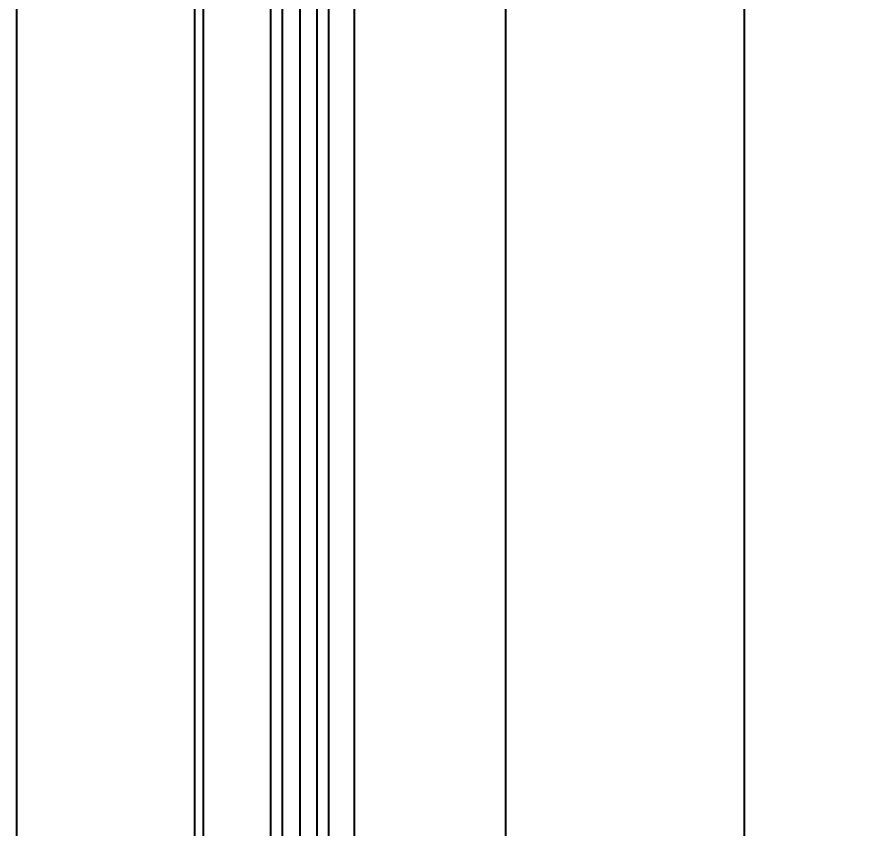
# Model space of a CAD drawing. Header units: millimetres. Extents: x -71832 to -66467, y 2511 to 5495.
# Drawn here: x -68128.7 to -67838.5, y 4743.8 to 5023.8 of the extents above; entities that cross this region are included whole.
import ezdxf

# ---------------------------------------------------------------- set-up
doc = ezdxf.new("R2010")
doc.units = ezdxf.units.MM
doc.styles.get("Standard").update_dxf_attribs({"font": 'arial.ttf'})
doc.dimstyles.new('CAM ÖLÇÜ', dxfattribs={"dimtxt": 20, "dimasz": 5, "dimexe": 1.25, "dimexo": 5, "dimtad": 0, "dimdec": 0, "dimtxsty": 'Standard', "dimcen": 2.5, "dimadec": 0, "dimazin": 0, "dimtfac": 1, "dimtdec": 0, "dimtmove": 0, "dimatfit": 3, "dimfxl": 1, "dimtfill": 1, "dimarcsym": 0})
doc.dimstyles.new('ISO-25', dxfattribs={"dimtxt": 2.5, "dimasz": 2.5, "dimexe": 1.25, "dimexo": 0.625, "dimtad": 1, "dimtxsty": 'Standard', "dimcen": 2.5, "dimadec": 0, "dimazin": 0, "dimtfac": 1, "dimtmove": 0, "dimatfit": 3, "dimfxl": 1, "dimarcsym": 0})

# ---------------------------------------------------------------- blocks, each defined once
blk = doc.blocks.new('*D39')
at = {"color": 0, "lineweight": -2, "transparency": 16777216}
for p, q in [((-68028.34, 5172.09), (-68032.34, 5172.09)), ((-68031.09, 5167.09), (-68031.09, 4213.19)), ((-68031.09, 3200.2), (-68031.09, 4154.1)), ((-68028.34, 3195.2), (-68032.34, 3195.2))]:
    blk.add_line(p, q, dxfattribs=at)
at = {"color": 0, "transparency": 16777216}
for points in [[(-68031.92, 5167.09), (-68030.26, 5167.09), (-68031.09, 5172.09)], [(-68031.92, 3200.2), (-68030.26, 3200.2), (-68031.09, 3195.2)]]:
    blk.add_solid(points, dxfattribs=at)
at = {"layer": 'Defpoints', "color": 0, "transparency": 16777216}
for p in [(-68031.09, 5172.09), (-68023.34, 5172.09), (-68023.34, 3195.2)]:
    blk.add_point(p, dxfattribs=at)
at = {"color": 0, "transparency": 16777216, "insert": (-68031.09, 4183.65), "char_height": 20, "attachment_point": 5, "rotation": 90, "bg_fill": 3, "box_fill_scale": 1.1, "bg_fill_color": 9, "bg_fill_true_color": 13158600, "bg_fill_transparency": 0}
blk.add_mtext('1977', dxfattribs=at)
blk = doc.blocks.new('*D47')
at = {"color": 0, "lineweight": -2, "transparency": 16777216}
for p, q in [((-68013.04, 5303.89), (-67876.59, 5303.89)), ((-67877.84, 5301.39), (-67877.84, 4278.65)), ((-67877.84, 3065.9), (-67877.84, 4088.65)), ((-68013.04, 3063.4), (-67876.59, 3063.4))]:
    blk.add_line(p, q, dxfattribs=at)
at = {"color": 0, "transparency": 16777216}
for points in [[(-67878.26, 5301.39), (-67877.43, 5301.39), (-67877.84, 5303.89)], [(-67878.26, 3065.9), (-67877.43, 3065.9), (-67877.84, 3063.4)]]:
    blk.add_solid(points, dxfattribs=at)
at = {"layer": 'Defpoints', "color": 0, "transparency": 16777216}
for p in [(-68013.66, 5303.89), (-67877.84, 5303.89), (-68013.66, 3063.4)]:
    blk.add_point(p, dxfattribs=at)
at = {"color": 0, "transparency": 16777216, "insert": (-67877.84, 4183.65), "char_height": 60, "attachment_point": 5, "rotation": 90}
blk.add_mtext('2240', dxfattribs=at)
blk = doc.blocks.new('*D48')
at = {"color": 0, "lineweight": -2, "transparency": 16777216}
for p, q in [((-68014.14, 5257.09), (-67958.87, 5257.09)), ((-67960.12, 5254.59), (-67960.12, 4278.75)), ((-67960.12, 3112.7), (-67960.12, 4088.54)), ((-68014.14, 3110.2), (-67958.87, 3110.2))]:
    blk.add_line(p, q, dxfattribs=at)
at = {"color": 0, "transparency": 16777216}
for points in [[(-67960.54, 5254.59), (-67959.71, 5254.59), (-67960.12, 5257.09)], [(-67960.54, 3112.7), (-67959.71, 3112.7), (-67960.12, 3110.2)]]:
    blk.add_solid(points, dxfattribs=at)
at = {"layer": 'Defpoints', "color": 0, "transparency": 16777216}
for p in [(-68014.76, 5257.09), (-68014.76, 3110.2), (-67960.12, 3110.2)]:
    blk.add_point(p, dxfattribs=at)
at = {"color": 0, "transparency": 16777216, "insert": (-67960.12, 4183.65), "char_height": 60, "attachment_point": 5, "rotation": 90}
blk.add_mtext('2147', dxfattribs=at)

msp = doc.modelspace()

# ---------------------------------------------------------------- linework, layer by layer
at = {"color": 253, "lineweight": -2}
for p, q in [((-68128.68, 3226.33), (-68128.68, 5140.96)), ((-68067.27, 3226.33), (-68067.27, 5140.96)), ((-68064.32, 3226.33), (-68064.32, 5140.96)), ((-68012.26, 3226.33), (-68012.26, 5140.96))]:
    msp.add_line(p, q, dxfattribs=at)
for p, q in [((-68041.09, 3226.33), (-68041.09, 5140.96)), ((-68037.09, 3226.33), (-68037.09, 5140.96)), ((-68025.09, 3226.33), (-68025.09, 5140.96)), ((-68021.09, 3226.33), (-68021.09, 5140.96))]:
    msp.add_line(p, q)

# ---------------------------------------------------------------- dimensions: what is measured, and where the dimension line sits
for base, p1, p2, picture, middle in [((-67877.84, 5303.89), (-68013.66, 3063.4), (-68013.66, 5303.89), '*D47', (-67877.84, 4183.65)), ((-67960.12, 3110.2), (-68014.76, 5257.09), (-68014.76, 3110.2), '*D48', (-67960.12, 4183.65))]:
    dim = msp.add_linear_dim(base=base, p1=p1, p2=p2, angle=90, dimstyle='ISO-25', override={"dimtxt": 60, "dimgap": 5, "dimtad": 0, "dimdec": 0})
    dim.commit()
    dim.dimension.update_dxf_attribs({"geometry": picture, "text_midpoint": middle})

# ---------------------------------------------------------------- next in the draw order: dimensions: what is measured, and where the dimension line sits
dim = msp.add_linear_dim(base=(-68031.09, 5172.09), p1=(-68023.34, 3195.2), p2=(-68023.34, 5172.09), angle=90, dimstyle='CAM ÖLÇÜ')
dim.commit()
dim.dimension.update_dxf_attribs({"geometry": '*D39', "text_midpoint": (-68031.09, 4183.65)})

doc.saveas('drawing.dxf')
